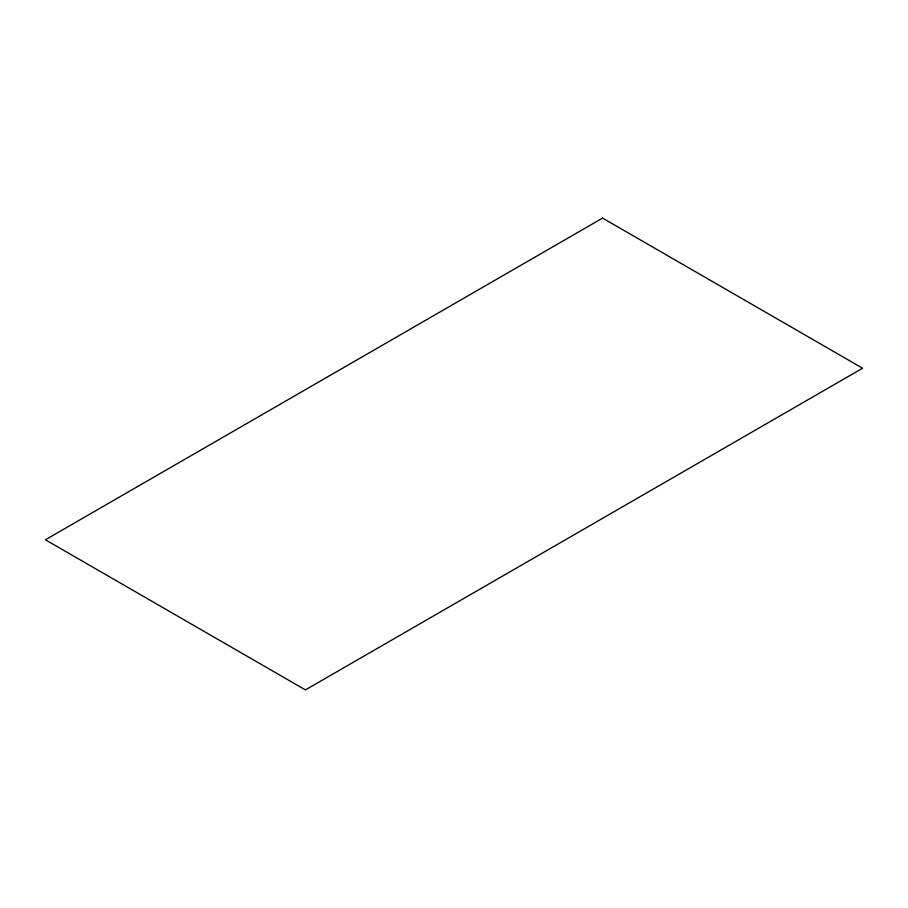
<?xml version="1.0" encoding="UTF-8"?>
<svg xmlns="http://www.w3.org/2000/svg" width="908" height="908" viewBox="0 0 908 908"><rect width="100%" height="100%" fill="white"/><g stroke="black" fill="none" stroke-linecap="round" stroke-linejoin="round"><path stroke-width="1.36" d="M602.583 218.102L45.4 539.783L305.417 689.898L862.6 368.217L602.583 218.102"/></g></svg>
